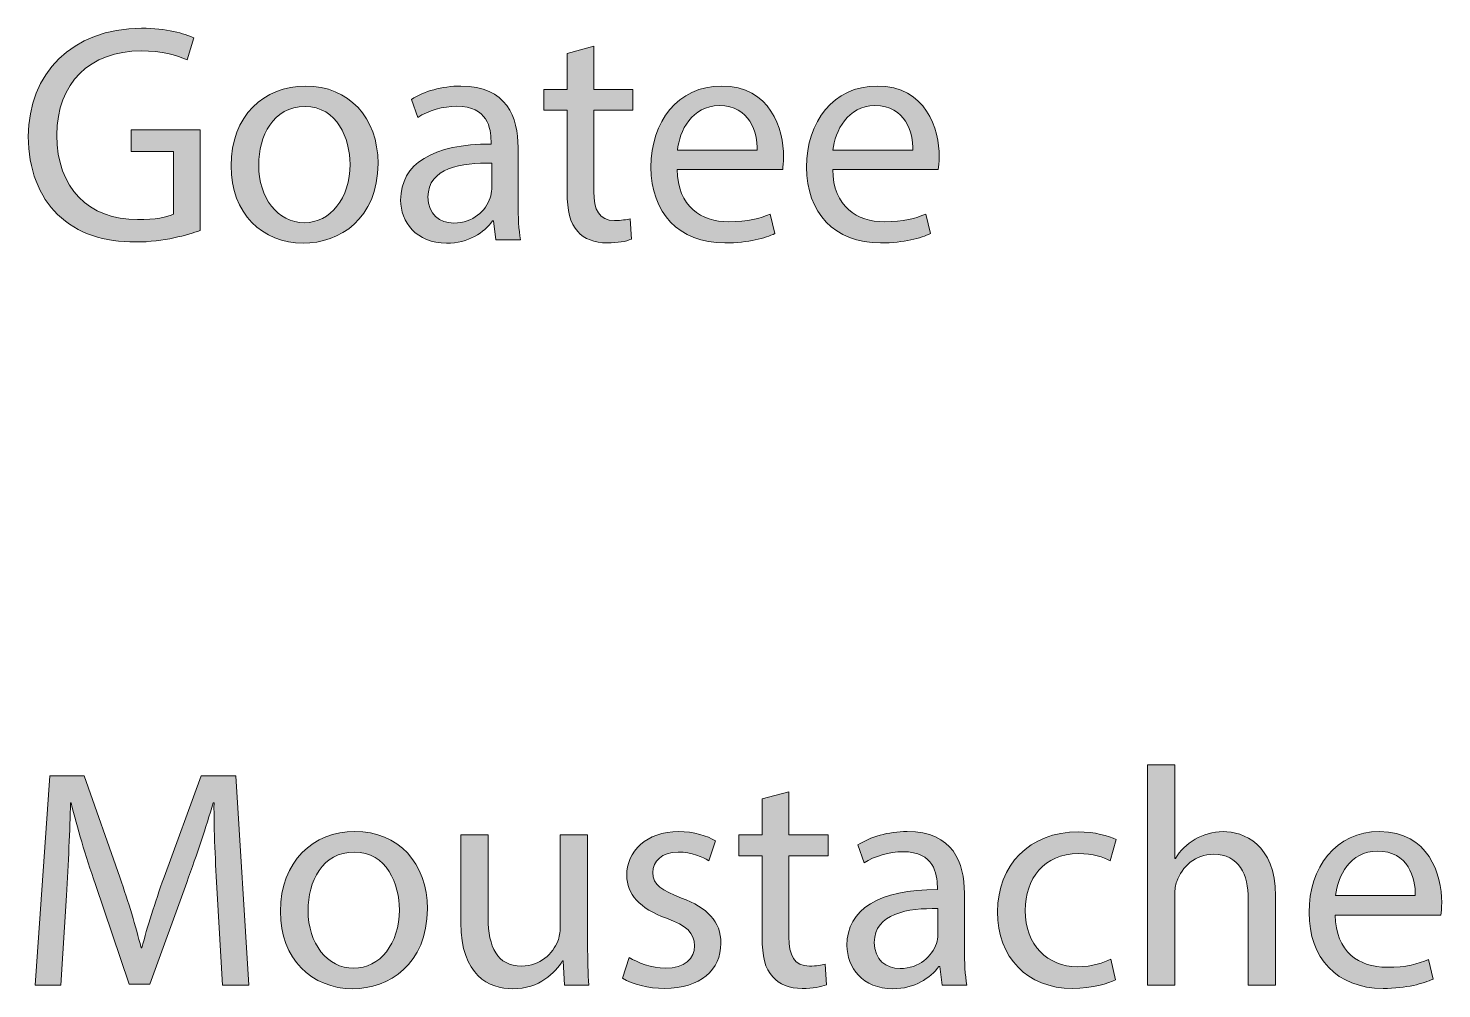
# Model space of a CAD drawing. Header units: inches. Extents: x 0 to 4188, y -1191 to 0.
# Drawn here: x 256.9 to 321.4, y -984.9 to -941.1 of the extents above; entities that cross this region are included whole.
import ezdxf

# ---------------------------------------------------------------- set-up
doc = ezdxf.new("R2010")
doc.units = ezdxf.units.IN
doc.header["$MEASUREMENT"] = 0
doc.layers.add('Graveren', color=7, linetype='Continuous')

# ---------------------------------------------------------------- blocks, each defined once
blk = doc.blocks.new('block 5')
at = {"layer": 'Graveren', "true_color": 0x1a1718}
h = blk.add_hatch(color=250, dxfattribs=at)
h.dxf.hatch_style = 2
edge = h.paths.add_edge_path()
edge.add_spline(control_points=[(264.766, -950.305), (264.213, -950.503), (263.122, -950.829), (261.832, -950.829), (260.386, -950.829), (259.195, -950.46), (258.259, -949.567), (257.437, -948.774), (256.927, -947.498), (256.927, -946.01), (256.941, -943.16), (258.897, -941.077), (262.101, -941.077), (263.207, -941.077), (264.071, -941.317), (264.482, -941.517), (264.482, -941.517), (264.185, -942.522), (264.185, -942.522), (263.674, -942.296), (263.037, -942.111), (262.072, -942.111), (259.748, -942.111), (258.231, -943.558), (258.231, -945.952), (258.231, -948.377), (259.691, -949.809), (261.917, -949.809), (262.725, -949.809), (263.277, -949.695), (263.561, -949.554), (263.561, -949.554), (263.561, -946.704), (263.561, -946.704), (263.561, -946.704), (261.619, -946.704), (261.619, -946.704), (261.619, -946.704), (261.619, -945.712), (261.619, -945.712), (261.619, -945.712), (264.766, -945.712), (264.766, -945.712), (264.766, -945.712), (264.766, -950.305), (264.766, -950.305)], knot_values=[0, 0, 0, 0, 1, 1, 1, 2, 2, 2, 3, 3, 3, 4, 4, 4, 5, 5, 5, 6, 6, 6, 7, 7, 7, 8, 8, 8, 9, 9, 9, 10, 10, 10, 11, 11, 11, 12, 12, 12, 13, 13, 13, 14, 14, 14, 15, 15, 15, 15], degree=3, periodic=1)
h = blk.add_hatch(color=250, dxfattribs=at)
h.dxf.hatch_style = 2
edge = h.paths.add_edge_path()
edge.add_spline(control_points=[(282.737, -941.899), (282.737, -941.899), (282.737, -943.869), (282.737, -943.869), (282.737, -943.869), (284.523, -943.869), (284.523, -943.869), (284.523, -943.869), (284.523, -944.819), (284.523, -944.819), (284.523, -944.819), (282.737, -944.819), (282.737, -944.819), (282.737, -944.819), (282.737, -948.519), (282.737, -948.519), (282.737, -949.369), (282.978, -949.851), (283.672, -949.851), (283.998, -949.851), (284.239, -949.809), (284.395, -949.767), (284.395, -949.767), (284.452, -950.702), (284.452, -950.702), (284.211, -950.801), (283.828, -950.872), (283.346, -950.872), (282.765, -950.872), (282.297, -950.688), (282, -950.347), (281.645, -949.979), (281.518, -949.369), (281.518, -948.562), (281.518, -948.562), (281.518, -944.819), (281.518, -944.819), (281.518, -944.819), (280.455, -944.819), (280.455, -944.819), (280.455, -944.819), (280.455, -943.869), (280.455, -943.869), (280.455, -943.869), (281.518, -943.869), (281.518, -943.869), (281.518, -943.869), (281.518, -942.225), (281.518, -942.225), (281.518, -942.225), (282.737, -941.899), (282.737, -941.899)], knot_values=[0, 0, 0, 0, 1, 1, 1, 2, 2, 2, 3, 3, 3, 4, 4, 4, 5, 5, 5, 6, 6, 6, 7, 7, 7, 8, 8, 8, 9, 9, 9, 10, 10, 10, 11, 11, 11, 12, 12, 12, 13, 13, 13, 14, 14, 14, 15, 15, 15, 16, 16, 16, 17, 17, 17, 17], degree=3, periodic=1)
h = blk.add_hatch(color=250, dxfattribs=at)
h.dxf.hatch_style = 2
edge = h.paths.add_edge_path()
edge.add_spline(control_points=[(272.887, -947.243), (272.887, -949.78), (271.129, -950.886), (269.47, -950.886), (267.613, -950.886), (266.182, -949.524), (266.182, -947.356), (266.182, -945.06), (267.685, -943.714), (269.584, -943.714), (271.554, -943.714), (272.887, -945.146), (272.887, -947.243)], knot_values=[0, 0, 0, 0, 1, 1, 1, 2, 2, 2, 3, 3, 3, 4, 4, 4, 4], degree=3, periodic=1)
edge = h.paths.add_edge_path()
edge.add_spline(control_points=[(267.443, -947.313), (267.443, -948.816), (268.308, -949.95), (269.527, -949.95), (270.718, -949.95), (271.611, -948.831), (271.611, -947.285), (271.611, -946.123), (271.03, -944.649), (269.556, -944.649), (268.081, -944.649), (267.443, -946.01), (267.443, -947.313)], knot_values=[0, 0, 0, 0, 1, 1, 1, 2, 2, 2, 3, 3, 3, 4, 4, 4, 4], degree=3, periodic=1)
h = blk.add_hatch(color=250, dxfattribs=at)
h.dxf.hatch_style = 2
edge = h.paths.add_edge_path()
edge.add_spline(control_points=[(278.258, -950.729), (278.258, -950.729), (278.159, -949.865), (278.159, -949.865), (278.159, -949.865), (278.116, -949.865), (278.116, -949.865), (277.733, -950.403), (276.997, -950.886), (276.019, -950.886), (274.629, -950.886), (273.92, -949.907), (273.92, -948.915), (273.92, -947.257), (275.395, -946.35), (278.045, -946.364), (278.045, -946.364), (278.045, -946.222), (278.045, -946.222), (278.045, -945.655), (277.89, -944.635), (276.486, -944.635), (275.848, -944.635), (275.182, -944.833), (274.7, -945.146), (274.7, -945.146), (274.417, -944.323), (274.417, -944.323), (274.983, -943.954), (275.806, -943.714), (276.67, -943.714), (278.769, -943.714), (279.279, -945.146), (279.279, -946.521), (279.279, -946.521), (279.279, -949.085), (279.279, -949.085), (279.279, -949.681), (279.307, -950.263), (279.392, -950.729), (279.392, -950.729), (278.258, -950.729), (278.258, -950.729)], knot_values=[0, 0, 0, 0, 1, 1, 1, 2, 2, 2, 3, 3, 3, 4, 4, 4, 5, 5, 5, 6, 6, 6, 7, 7, 7, 8, 8, 8, 9, 9, 9, 10, 10, 10, 11, 11, 11, 12, 12, 12, 13, 13, 13, 14, 14, 14, 14], degree=3, periodic=1)
edge = h.paths.add_edge_path()
edge.add_spline(control_points=[(278.074, -947.229), (276.713, -947.2), (275.168, -947.441), (275.168, -948.774), (275.168, -949.581), (275.707, -949.964), (276.344, -949.964), (277.237, -949.964), (277.805, -949.397), (278.003, -948.816), (278.045, -948.688), (278.074, -948.547), (278.074, -948.419), (278.074, -948.419), (278.074, -947.229), (278.074, -947.229)], knot_values=[0, 0, 0, 0, 1, 1, 1, 2, 2, 2, 3, 3, 3, 4, 4, 4, 5, 5, 5, 5], degree=3, periodic=1)
h = blk.add_hatch(color=250, dxfattribs=at)
h.dxf.hatch_style = 2
edge = h.paths.add_edge_path()
edge.add_spline(control_points=[(286.535, -947.526), (286.563, -949.214), (287.641, -949.907), (288.888, -949.907), (289.781, -949.907), (290.32, -949.752), (290.788, -949.554), (290.788, -949.554), (291, -950.446), (291, -950.446), (290.561, -950.646), (289.81, -950.872), (288.718, -950.872), (286.606, -950.872), (285.344, -949.482), (285.344, -947.413), (285.344, -945.343), (286.563, -943.714), (288.562, -943.714), (290.802, -943.714), (291.397, -945.684), (291.397, -946.945), (291.397, -947.2), (291.369, -947.399), (291.354, -947.526), (291.354, -947.526), (286.535, -947.526), (286.535, -947.526)], knot_values=[0, 0, 0, 0, 1, 1, 1, 2, 2, 2, 3, 3, 3, 4, 4, 4, 5, 5, 5, 6, 6, 6, 7, 7, 7, 8, 8, 8, 9, 9, 9, 9], degree=3, periodic=1)
edge = h.paths.add_edge_path()
edge.add_spline(control_points=[(290.192, -946.634), (290.207, -945.839), (289.866, -944.606), (288.463, -944.606), (287.201, -944.606), (286.648, -945.769), (286.549, -946.634), (286.549, -946.634), (290.192, -946.634), (290.192, -946.634)], knot_values=[0, 0, 0, 0, 1, 1, 1, 2, 2, 2, 3, 3, 3, 3], degree=3, periodic=1)
h = blk.add_hatch(color=250, dxfattribs=at)
h.dxf.hatch_style = 2
edge = h.paths.add_edge_path()
edge.add_spline(control_points=[(293.636, -947.526), (293.664, -949.214), (294.741, -949.907), (295.989, -949.907), (296.882, -949.907), (297.42, -949.752), (297.888, -949.554), (297.888, -949.554), (298.101, -950.446), (298.101, -950.446), (297.662, -950.646), (296.91, -950.872), (295.819, -950.872), (293.707, -950.872), (292.445, -949.482), (292.445, -947.413), (292.445, -945.343), (293.664, -943.714), (295.663, -943.714), (297.902, -943.714), (298.498, -945.684), (298.498, -946.945), (298.498, -947.2), (298.469, -947.399), (298.455, -947.526), (298.455, -947.526), (293.636, -947.526), (293.636, -947.526)], knot_values=[0, 0, 0, 0, 1, 1, 1, 2, 2, 2, 3, 3, 3, 4, 4, 4, 5, 5, 5, 6, 6, 6, 7, 7, 7, 8, 8, 8, 9, 9, 9, 9], degree=3, periodic=1)
edge = h.paths.add_edge_path()
edge.add_spline(control_points=[(297.293, -946.634), (297.307, -945.839), (296.967, -944.606), (295.563, -944.606), (294.302, -944.606), (293.749, -945.769), (293.65, -946.634), (293.65, -946.634), (297.293, -946.634), (297.293, -946.634)], knot_values=[0, 0, 0, 0, 1, 1, 1, 2, 2, 2, 3, 3, 3, 3], degree=3, periodic=1)
h = blk.add_hatch(color=250, dxfattribs=at)
h.dxf.hatch_style = 2
edge = h.paths.add_edge_path()
edge.add_spline(control_points=[(265.545, -980.55), (265.475, -979.218), (265.39, -977.616), (265.404, -976.425), (265.404, -976.425), (265.361, -976.425), (265.361, -976.425), (265.035, -977.545), (264.638, -978.735), (264.156, -980.054), (264.156, -980.054), (262.469, -984.689), (262.469, -984.689), (262.469, -984.689), (261.534, -984.689), (261.534, -984.689), (261.534, -984.689), (259.989, -980.14), (259.989, -980.14), (259.535, -978.792), (259.152, -977.56), (258.883, -976.425), (258.883, -976.425), (258.854, -976.425), (258.854, -976.425), (258.826, -977.616), (258.755, -979.218), (258.67, -980.649), (258.67, -980.649), (258.415, -984.746), (258.415, -984.746), (258.415, -984.746), (257.239, -984.746), (257.239, -984.746), (257.239, -984.746), (257.905, -975.192), (257.905, -975.192), (257.905, -975.192), (259.479, -975.192), (259.479, -975.192), (259.479, -975.192), (261.108, -979.813), (261.108, -979.813), (261.505, -980.989), (261.832, -982.038), (262.072, -983.03), (262.072, -983.03), (262.115, -983.03), (262.115, -983.03), (262.356, -982.067), (262.696, -981.019), (263.122, -979.813), (263.122, -979.813), (264.823, -975.192), (264.823, -975.192), (264.823, -975.192), (266.396, -975.192), (266.396, -975.192), (266.396, -975.192), (266.991, -984.746), (266.991, -984.746), (266.991, -984.746), (265.787, -984.746), (265.787, -984.746), (265.787, -984.746), (265.545, -980.55), (265.545, -980.55)], knot_values=[0, 0, 0, 0, 1, 1, 1, 2, 2, 2, 3, 3, 3, 4, 4, 4, 5, 5, 5, 6, 6, 6, 7, 7, 7, 8, 8, 8, 9, 9, 9, 10, 10, 10, 11, 11, 11, 12, 12, 12, 13, 13, 13, 14, 14, 14, 15, 15, 15, 16, 16, 16, 17, 17, 17, 18, 18, 18, 19, 19, 19, 20, 20, 20, 21, 21, 21, 22, 22, 22, 22], degree=3, periodic=1)
h = blk.add_hatch(color=250, dxfattribs=at)
h.dxf.hatch_style = 2
edge = h.paths.add_edge_path()
edge.add_spline(control_points=[(308.007, -974.682), (308.007, -974.682), (309.254, -974.682), (309.254, -974.682), (309.254, -974.682), (309.254, -978.962), (309.254, -978.962), (309.254, -978.962), (309.283, -978.962), (309.283, -978.962), (309.481, -978.608), (309.793, -978.296), (310.176, -978.083), (310.544, -977.871), (310.984, -977.729), (311.452, -977.729), (312.373, -977.729), (313.847, -978.296), (313.847, -980.663), (313.847, -980.663), (313.847, -984.746), (313.847, -984.746), (313.847, -984.746), (312.6, -984.746), (312.6, -984.746), (312.6, -984.746), (312.6, -980.806), (312.6, -980.806), (312.6, -979.7), (312.188, -978.765), (311.012, -978.765), (310.204, -978.765), (309.566, -979.331), (309.339, -980.012), (309.269, -980.182), (309.254, -980.366), (309.254, -980.606), (309.254, -980.606), (309.254, -984.746), (309.254, -984.746), (309.254, -984.746), (308.007, -984.746), (308.007, -984.746), (308.007, -984.746), (308.007, -974.682), (308.007, -974.682)], knot_values=[0, 0, 0, 0, 1, 1, 1, 2, 2, 2, 3, 3, 3, 4, 4, 4, 5, 5, 5, 6, 6, 6, 7, 7, 7, 8, 8, 8, 9, 9, 9, 10, 10, 10, 11, 11, 11, 12, 12, 12, 13, 13, 13, 14, 14, 14, 15, 15, 15, 15], degree=3, periodic=1)
h = blk.add_hatch(color=250, dxfattribs=at)
h.dxf.hatch_style = 2
edge = h.paths.add_edge_path()
edge.add_spline(control_points=[(291.637, -975.915), (291.637, -975.915), (291.637, -977.886), (291.637, -977.886), (291.637, -977.886), (293.423, -977.886), (293.423, -977.886), (293.423, -977.886), (293.423, -978.835), (293.423, -978.835), (293.423, -978.835), (291.637, -978.835), (291.637, -978.835), (291.637, -978.835), (291.637, -982.534), (291.637, -982.534), (291.637, -983.386), (291.878, -983.867), (292.573, -983.867), (292.898, -983.867), (293.14, -983.825), (293.295, -983.782), (293.295, -983.782), (293.352, -984.718), (293.352, -984.718), (293.111, -984.817), (292.729, -984.888), (292.247, -984.888), (291.666, -984.888), (291.198, -984.704), (290.9, -984.363), (290.545, -983.995), (290.418, -983.386), (290.418, -982.577), (290.418, -982.577), (290.418, -978.835), (290.418, -978.835), (290.418, -978.835), (289.355, -978.835), (289.355, -978.835), (289.355, -978.835), (289.355, -977.886), (289.355, -977.886), (289.355, -977.886), (290.418, -977.886), (290.418, -977.886), (290.418, -977.886), (290.418, -976.241), (290.418, -976.241), (290.418, -976.241), (291.637, -975.915), (291.637, -975.915)], knot_values=[0, 0, 0, 0, 1, 1, 1, 2, 2, 2, 3, 3, 3, 4, 4, 4, 5, 5, 5, 6, 6, 6, 7, 7, 7, 8, 8, 8, 9, 9, 9, 10, 10, 10, 11, 11, 11, 12, 12, 12, 13, 13, 13, 14, 14, 14, 15, 15, 15, 16, 16, 16, 17, 17, 17, 17], degree=3, periodic=1)
h = blk.add_hatch(color=250, dxfattribs=at)
h.dxf.hatch_style = 2
edge = h.paths.add_edge_path()
edge.add_spline(control_points=[(275.14, -981.259), (275.14, -983.796), (273.382, -984.901), (271.724, -984.901), (269.867, -984.901), (268.435, -983.541), (268.435, -981.372), (268.435, -979.076), (269.938, -977.729), (271.837, -977.729), (273.808, -977.729), (275.14, -979.161), (275.14, -981.259)], knot_values=[0, 0, 0, 0, 1, 1, 1, 2, 2, 2, 3, 3, 3, 4, 4, 4, 4], degree=3, periodic=1)
edge = h.paths.add_edge_path()
edge.add_spline(control_points=[(269.697, -981.329), (269.697, -982.833), (270.562, -983.966), (271.781, -983.966), (272.971, -983.966), (273.864, -982.847), (273.864, -981.302), (273.864, -980.14), (273.283, -978.665), (271.809, -978.665), (270.334, -978.665), (269.697, -980.026), (269.697, -981.329)], knot_values=[0, 0, 0, 0, 1, 1, 1, 2, 2, 2, 3, 3, 3, 4, 4, 4, 4], degree=3, periodic=1)
h = blk.add_hatch(color=250, dxfattribs=at)
h.dxf.hatch_style = 2
edge = h.paths.add_edge_path()
edge.add_spline(control_points=[(284.352, -983.47), (284.721, -983.712), (285.373, -983.966), (285.997, -983.966), (286.904, -983.966), (287.329, -983.513), (287.329, -982.946), (287.329, -982.351), (286.975, -982.024), (286.053, -981.685), (284.82, -981.245), (284.239, -980.564), (284.239, -979.742), (284.239, -978.637), (285.132, -977.729), (286.606, -977.729), (287.3, -977.729), (287.91, -977.928), (288.293, -978.154), (288.293, -978.154), (287.981, -979.062), (287.981, -979.062), (287.711, -978.892), (287.215, -978.665), (286.578, -978.665), (285.84, -978.665), (285.429, -979.091), (285.429, -979.601), (285.429, -980.167), (285.84, -980.423), (286.733, -980.763), (287.924, -981.216), (288.534, -981.812), (288.534, -982.833), (288.534, -984.037), (287.598, -984.888), (285.968, -984.888), (285.217, -984.888), (284.522, -984.704), (284.04, -984.42), (284.04, -984.42), (284.352, -983.47), (284.352, -983.47)], knot_values=[0, 0, 0, 0, 1, 1, 1, 2, 2, 2, 3, 3, 3, 4, 4, 4, 5, 5, 5, 6, 6, 6, 7, 7, 7, 8, 8, 8, 9, 9, 9, 10, 10, 10, 11, 11, 11, 12, 12, 12, 13, 13, 13, 14, 14, 14, 14], degree=3, periodic=1)
h = blk.add_hatch(color=250, dxfattribs=at)
h.dxf.hatch_style = 2
edge = h.paths.add_edge_path()
edge.add_spline(control_points=[(298.625, -984.746), (298.625, -984.746), (298.525, -983.882), (298.525, -983.882), (298.525, -983.882), (298.483, -983.882), (298.483, -983.882), (298.101, -984.42), (297.363, -984.901), (296.385, -984.901), (294.996, -984.901), (294.287, -983.924), (294.287, -982.932), (294.287, -981.272), (295.761, -980.366), (298.412, -980.38), (298.412, -980.38), (298.412, -980.238), (298.412, -980.238), (298.412, -979.671), (298.256, -978.651), (296.853, -978.651), (296.215, -978.651), (295.549, -978.849), (295.067, -979.161), (295.067, -979.161), (294.783, -978.339), (294.783, -978.339), (295.35, -977.97), (296.172, -977.729), (297.037, -977.729), (299.135, -977.729), (299.646, -979.161), (299.646, -980.536), (299.646, -980.536), (299.646, -983.102), (299.646, -983.102), (299.646, -983.697), (299.674, -984.278), (299.759, -984.746), (299.759, -984.746), (298.625, -984.746), (298.625, -984.746)], knot_values=[0, 0, 0, 0, 1, 1, 1, 2, 2, 2, 3, 3, 3, 4, 4, 4, 5, 5, 5, 6, 6, 6, 7, 7, 7, 8, 8, 8, 9, 9, 9, 10, 10, 10, 11, 11, 11, 12, 12, 12, 13, 13, 13, 14, 14, 14, 14], degree=3, periodic=1)
edge = h.paths.add_edge_path()
edge.add_spline(control_points=[(298.44, -981.245), (297.08, -981.216), (295.535, -981.458), (295.535, -982.79), (295.535, -983.598), (296.073, -983.98), (296.711, -983.98), (297.604, -983.98), (298.171, -983.413), (298.37, -982.833), (298.412, -982.705), (298.44, -982.563), (298.44, -982.436), (298.44, -982.436), (298.44, -981.245), (298.44, -981.245)], knot_values=[0, 0, 0, 0, 1, 1, 1, 2, 2, 2, 3, 3, 3, 4, 4, 4, 5, 5, 5, 5], degree=3, periodic=1)
h = blk.add_hatch(color=250, dxfattribs=at)
h.dxf.hatch_style = 2
edge = h.paths.add_edge_path()
edge.add_spline(control_points=[(306.548, -984.491), (306.222, -984.661), (305.499, -984.888), (304.578, -984.888), (302.508, -984.888), (301.161, -983.484), (301.161, -981.387), (301.161, -979.274), (302.607, -977.743), (304.847, -977.743), (305.584, -977.743), (306.236, -977.928), (306.576, -978.098), (306.576, -978.098), (306.293, -979.062), (306.293, -979.062), (305.995, -978.892), (305.527, -978.735), (304.847, -978.735), (303.273, -978.735), (302.423, -979.897), (302.423, -981.329), (302.423, -982.917), (303.443, -983.896), (304.804, -983.896), (305.513, -983.896), (305.981, -983.712), (306.335, -983.556), (306.335, -983.556), (306.548, -984.491), (306.548, -984.491)], knot_values=[0, 0, 0, 0, 1, 1, 1, 2, 2, 2, 3, 3, 3, 4, 4, 4, 5, 5, 5, 6, 6, 6, 7, 7, 7, 8, 8, 8, 9, 9, 9, 10, 10, 10, 10], degree=3, periodic=1)
h = blk.add_hatch(color=250, dxfattribs=at)
h.dxf.hatch_style = 2
edge = h.paths.add_edge_path()
edge.add_spline(control_points=[(316.568, -981.542), (316.596, -983.229), (317.673, -983.924), (318.921, -983.924), (319.814, -983.924), (320.353, -983.769), (320.821, -983.569), (320.821, -983.569), (321.034, -984.462), (321.034, -984.462), (320.594, -984.661), (319.842, -984.888), (318.751, -984.888), (316.639, -984.888), (315.377, -983.499), (315.377, -981.429), (315.377, -979.359), (316.596, -977.729), (318.595, -977.729), (320.834, -977.729), (321.43, -979.7), (321.43, -980.962), (321.43, -981.216), (321.402, -981.415), (321.387, -981.542), (321.387, -981.542), (316.568, -981.542), (316.568, -981.542)], knot_values=[0, 0, 0, 0, 1, 1, 1, 2, 2, 2, 3, 3, 3, 4, 4, 4, 5, 5, 5, 6, 6, 6, 7, 7, 7, 8, 8, 8, 9, 9, 9, 9], degree=3, periodic=1)
edge = h.paths.add_edge_path()
edge.add_spline(control_points=[(320.225, -980.649), (320.24, -979.855), (319.899, -978.622), (318.496, -978.622), (317.234, -978.622), (316.681, -979.784), (316.583, -980.649), (316.583, -980.649), (320.225, -980.649), (320.225, -980.649)], knot_values=[0, 0, 0, 0, 1, 1, 1, 2, 2, 2, 3, 3, 3, 3], degree=3, periodic=1)
h = blk.add_hatch(color=250, dxfattribs=at)
h.dxf.hatch_style = 2
edge = h.paths.add_edge_path()
edge.add_spline(control_points=[(282.454, -982.875), (282.454, -983.583), (282.468, -984.208), (282.51, -984.746), (282.51, -984.746), (281.405, -984.746), (281.405, -984.746), (281.405, -984.746), (281.333, -983.626), (281.333, -983.626), (281.333, -983.626), (281.305, -983.626), (281.305, -983.626), (280.979, -984.179), (280.256, -984.901), (279.037, -984.901), (277.96, -984.901), (276.67, -984.307), (276.67, -981.897), (276.67, -981.897), (276.67, -977.886), (276.67, -977.886), (276.67, -977.886), (277.917, -977.886), (277.917, -977.886), (277.917, -977.886), (277.917, -981.685), (277.917, -981.685), (277.917, -982.988), (278.314, -983.867), (279.448, -983.867), (280.285, -983.867), (280.866, -983.286), (281.093, -982.733), (281.164, -982.549), (281.206, -982.322), (281.206, -982.095), (281.206, -982.095), (281.206, -977.886), (281.206, -977.886), (281.206, -977.886), (282.454, -977.886), (282.454, -977.886), (282.454, -977.886), (282.454, -982.875), (282.454, -982.875)], knot_values=[0, 0, 0, 0, 1, 1, 1, 2, 2, 2, 3, 3, 3, 4, 4, 4, 5, 5, 5, 6, 6, 6, 7, 7, 7, 8, 8, 8, 9, 9, 9, 10, 10, 10, 11, 11, 11, 12, 12, 12, 13, 13, 13, 14, 14, 14, 15, 15, 15, 15], degree=3, periodic=1)
at = {"layer": 'Graveren', "lineweight": 0}
for points, knots in [([(264.766, -950.305), (264.213, -950.503), (263.122, -950.829), (261.832, -950.829), (260.386, -950.829), (259.195, -950.46), (258.259, -949.567), (257.437, -948.774), (256.927, -947.498), (256.927, -946.01), (256.941, -943.16), (258.897, -941.077), (262.101, -941.077), (263.207, -941.077), (264.071, -941.317), (264.482, -941.517), (264.482, -941.517), (264.185, -942.522), (264.185, -942.522), (263.674, -942.296), (263.037, -942.111), (262.072, -942.111), (259.748, -942.111), (258.231, -943.558), (258.231, -945.952), (258.231, -948.377), (259.691, -949.809), (261.917, -949.809), (262.725, -949.809), (263.277, -949.695), (263.561, -949.554), (263.561, -949.554), (263.561, -946.704), (263.561, -946.704), (263.561, -946.704), (261.619, -946.704), (261.619, -946.704), (261.619, -946.704), (261.619, -945.712), (261.619, -945.712), (261.619, -945.712), (264.766, -945.712), (264.766, -945.712), (264.766, -945.712), (264.766, -950.305), (264.766, -950.305)], [0, 0, 0, 0, 1, 1, 1, 2, 2, 2, 3, 3, 3, 4, 4, 4, 5, 5, 5, 6, 6, 6, 7, 7, 7, 8, 8, 8, 9, 9, 9, 10, 10, 10, 11, 11, 11, 12, 12, 12, 13, 13, 13, 14, 14, 14, 15, 15, 15, 15]), ([(282.737, -941.899), (282.737, -941.899), (282.737, -943.869), (282.737, -943.869), (282.737, -943.869), (284.523, -943.869), (284.523, -943.869), (284.523, -943.869), (284.523, -944.819), (284.523, -944.819), (284.523, -944.819), (282.737, -944.819), (282.737, -944.819), (282.737, -944.819), (282.737, -948.519), (282.737, -948.519), (282.737, -949.369), (282.978, -949.851), (283.672, -949.851), (283.998, -949.851), (284.239, -949.809), (284.395, -949.767), (284.395, -949.767), (284.452, -950.702), (284.452, -950.702), (284.211, -950.801), (283.828, -950.872), (283.346, -950.872), (282.765, -950.872), (282.297, -950.688), (282, -950.347), (281.645, -949.979), (281.518, -949.369), (281.518, -948.562), (281.518, -948.562), (281.518, -944.819), (281.518, -944.819), (281.518, -944.819), (280.455, -944.819), (280.455, -944.819), (280.455, -944.819), (280.455, -943.869), (280.455, -943.869), (280.455, -943.869), (281.518, -943.869), (281.518, -943.869), (281.518, -943.869), (281.518, -942.225), (281.518, -942.225), (281.518, -942.225), (282.737, -941.899), (282.737, -941.899)], [0, 0, 0, 0, 1, 1, 1, 2, 2, 2, 3, 3, 3, 4, 4, 4, 5, 5, 5, 6, 6, 6, 7, 7, 7, 8, 8, 8, 9, 9, 9, 10, 10, 10, 11, 11, 11, 12, 12, 12, 13, 13, 13, 14, 14, 14, 15, 15, 15, 16, 16, 16, 17, 17, 17, 17]), ([(272.887, -947.243), (272.887, -949.78), (271.129, -950.886), (269.47, -950.886), (267.613, -950.886), (266.182, -949.524), (266.182, -947.356), (266.182, -945.06), (267.685, -943.714), (269.584, -943.714), (271.554, -943.714), (272.887, -945.146), (272.887, -947.243)], [0, 0, 0, 0, 1, 1, 1, 2, 2, 2, 3, 3, 3, 4, 4, 4, 4]), ([(278.258, -950.729), (278.258, -950.729), (278.159, -949.865), (278.159, -949.865), (278.159, -949.865), (278.116, -949.865), (278.116, -949.865), (277.733, -950.403), (276.997, -950.886), (276.019, -950.886), (274.629, -950.886), (273.92, -949.907), (273.92, -948.915), (273.92, -947.257), (275.395, -946.35), (278.045, -946.364), (278.045, -946.364), (278.045, -946.222), (278.045, -946.222), (278.045, -945.655), (277.89, -944.635), (276.486, -944.635), (275.848, -944.635), (275.182, -944.833), (274.7, -945.146), (274.7, -945.146), (274.417, -944.323), (274.417, -944.323), (274.983, -943.954), (275.806, -943.714), (276.67, -943.714), (278.769, -943.714), (279.279, -945.146), (279.279, -946.521), (279.279, -946.521), (279.279, -949.085), (279.279, -949.085), (279.279, -949.681), (279.307, -950.263), (279.392, -950.729), (279.392, -950.729), (278.258, -950.729), (278.258, -950.729)], [0, 0, 0, 0, 1, 1, 1, 2, 2, 2, 3, 3, 3, 4, 4, 4, 5, 5, 5, 6, 6, 6, 7, 7, 7, 8, 8, 8, 9, 9, 9, 10, 10, 10, 11, 11, 11, 12, 12, 12, 13, 13, 13, 14, 14, 14, 14]), ([(286.535, -947.526), (286.563, -949.214), (287.641, -949.907), (288.888, -949.907), (289.781, -949.907), (290.32, -949.752), (290.788, -949.554), (290.788, -949.554), (291, -950.446), (291, -950.446), (290.561, -950.646), (289.81, -950.872), (288.718, -950.872), (286.606, -950.872), (285.344, -949.482), (285.344, -947.413), (285.344, -945.343), (286.563, -943.714), (288.562, -943.714), (290.802, -943.714), (291.397, -945.684), (291.397, -946.945), (291.397, -947.2), (291.369, -947.399), (291.354, -947.526), (291.354, -947.526), (286.535, -947.526), (286.535, -947.526)], [0, 0, 0, 0, 1, 1, 1, 2, 2, 2, 3, 3, 3, 4, 4, 4, 5, 5, 5, 6, 6, 6, 7, 7, 7, 8, 8, 8, 9, 9, 9, 9]), ([(293.636, -947.526), (293.664, -949.214), (294.741, -949.907), (295.989, -949.907), (296.882, -949.907), (297.42, -949.752), (297.888, -949.554), (297.888, -949.554), (298.101, -950.446), (298.101, -950.446), (297.662, -950.646), (296.91, -950.872), (295.819, -950.872), (293.707, -950.872), (292.445, -949.482), (292.445, -947.413), (292.445, -945.343), (293.664, -943.714), (295.663, -943.714), (297.902, -943.714), (298.498, -945.684), (298.498, -946.945), (298.498, -947.2), (298.469, -947.399), (298.455, -947.526), (298.455, -947.526), (293.636, -947.526), (293.636, -947.526)], [0, 0, 0, 0, 1, 1, 1, 2, 2, 2, 3, 3, 3, 4, 4, 4, 5, 5, 5, 6, 6, 6, 7, 7, 7, 8, 8, 8, 9, 9, 9, 9]), ([(267.443, -947.313), (267.443, -948.816), (268.308, -949.95), (269.527, -949.95), (270.718, -949.95), (271.611, -948.831), (271.611, -947.285), (271.611, -946.123), (271.03, -944.649), (269.556, -944.649), (268.081, -944.649), (267.443, -946.01), (267.443, -947.313)], [0, 0, 0, 0, 1, 1, 1, 2, 2, 2, 3, 3, 3, 4, 4, 4, 4]), ([(290.192, -946.634), (290.207, -945.839), (289.866, -944.606), (288.463, -944.606), (287.201, -944.606), (286.648, -945.769), (286.549, -946.634), (286.549, -946.634), (290.192, -946.634), (290.192, -946.634)], [0, 0, 0, 0, 1, 1, 1, 2, 2, 2, 3, 3, 3, 3]), ([(297.293, -946.634), (297.307, -945.839), (296.967, -944.606), (295.563, -944.606), (294.302, -944.606), (293.749, -945.769), (293.65, -946.634), (293.65, -946.634), (297.293, -946.634), (297.293, -946.634)], [0, 0, 0, 0, 1, 1, 1, 2, 2, 2, 3, 3, 3, 3]), ([(278.074, -947.229), (276.713, -947.2), (275.168, -947.441), (275.168, -948.774), (275.168, -949.581), (275.707, -949.964), (276.344, -949.964), (277.237, -949.964), (277.805, -949.397), (278.003, -948.816), (278.045, -948.688), (278.074, -948.547), (278.074, -948.419), (278.074, -948.419), (278.074, -947.229), (278.074, -947.229)], [0, 0, 0, 0, 1, 1, 1, 2, 2, 2, 3, 3, 3, 4, 4, 4, 5, 5, 5, 5]), ([(265.545, -980.55), (265.475, -979.218), (265.39, -977.616), (265.404, -976.425), (265.404, -976.425), (265.361, -976.425), (265.361, -976.425), (265.035, -977.545), (264.638, -978.735), (264.156, -980.054), (264.156, -980.054), (262.469, -984.689), (262.469, -984.689), (262.469, -984.689), (261.534, -984.689), (261.534, -984.689), (261.534, -984.689), (259.989, -980.14), (259.989, -980.14), (259.535, -978.792), (259.152, -977.56), (258.883, -976.425), (258.883, -976.425), (258.854, -976.425), (258.854, -976.425), (258.826, -977.616), (258.755, -979.218), (258.67, -980.649), (258.67, -980.649), (258.415, -984.746), (258.415, -984.746), (258.415, -984.746), (257.239, -984.746), (257.239, -984.746), (257.239, -984.746), (257.905, -975.192), (257.905, -975.192), (257.905, -975.192), (259.479, -975.192), (259.479, -975.192), (259.479, -975.192), (261.108, -979.813), (261.108, -979.813), (261.505, -980.989), (261.832, -982.038), (262.072, -983.03), (262.072, -983.03), (262.115, -983.03), (262.115, -983.03), (262.356, -982.067), (262.696, -981.019), (263.122, -979.813), (263.122, -979.813), (264.823, -975.192), (264.823, -975.192), (264.823, -975.192), (266.396, -975.192), (266.396, -975.192), (266.396, -975.192), (266.991, -984.746), (266.991, -984.746), (266.991, -984.746), (265.787, -984.746), (265.787, -984.746), (265.787, -984.746), (265.545, -980.55), (265.545, -980.55)], [0, 0, 0, 0, 1, 1, 1, 2, 2, 2, 3, 3, 3, 4, 4, 4, 5, 5, 5, 6, 6, 6, 7, 7, 7, 8, 8, 8, 9, 9, 9, 10, 10, 10, 11, 11, 11, 12, 12, 12, 13, 13, 13, 14, 14, 14, 15, 15, 15, 16, 16, 16, 17, 17, 17, 18, 18, 18, 19, 19, 19, 20, 20, 20, 21, 21, 21, 22, 22, 22, 22]), ([(308.007, -974.682), (308.007, -974.682), (309.254, -974.682), (309.254, -974.682), (309.254, -974.682), (309.254, -978.962), (309.254, -978.962), (309.254, -978.962), (309.283, -978.962), (309.283, -978.962), (309.481, -978.608), (309.793, -978.296), (310.176, -978.083), (310.544, -977.871), (310.984, -977.729), (311.452, -977.729), (312.373, -977.729), (313.847, -978.296), (313.847, -980.663), (313.847, -980.663), (313.847, -984.746), (313.847, -984.746), (313.847, -984.746), (312.6, -984.746), (312.6, -984.746), (312.6, -984.746), (312.6, -980.806), (312.6, -980.806), (312.6, -979.7), (312.188, -978.765), (311.012, -978.765), (310.204, -978.765), (309.566, -979.331), (309.339, -980.012), (309.269, -980.182), (309.254, -980.366), (309.254, -980.606), (309.254, -980.606), (309.254, -984.746), (309.254, -984.746), (309.254, -984.746), (308.007, -984.746), (308.007, -984.746), (308.007, -984.746), (308.007, -974.682), (308.007, -974.682)], [0, 0, 0, 0, 1, 1, 1, 2, 2, 2, 3, 3, 3, 4, 4, 4, 5, 5, 5, 6, 6, 6, 7, 7, 7, 8, 8, 8, 9, 9, 9, 10, 10, 10, 11, 11, 11, 12, 12, 12, 13, 13, 13, 14, 14, 14, 15, 15, 15, 15]), ([(291.637, -975.915), (291.637, -975.915), (291.637, -977.886), (291.637, -977.886), (291.637, -977.886), (293.423, -977.886), (293.423, -977.886), (293.423, -977.886), (293.423, -978.835), (293.423, -978.835), (293.423, -978.835), (291.637, -978.835), (291.637, -978.835), (291.637, -978.835), (291.637, -982.534), (291.637, -982.534), (291.637, -983.386), (291.878, -983.867), (292.573, -983.867), (292.898, -983.867), (293.14, -983.825), (293.295, -983.782), (293.295, -983.782), (293.352, -984.718), (293.352, -984.718), (293.111, -984.817), (292.729, -984.888), (292.247, -984.888), (291.666, -984.888), (291.198, -984.704), (290.9, -984.363), (290.545, -983.995), (290.418, -983.386), (290.418, -982.577), (290.418, -982.577), (290.418, -978.835), (290.418, -978.835), (290.418, -978.835), (289.355, -978.835), (289.355, -978.835), (289.355, -978.835), (289.355, -977.886), (289.355, -977.886), (289.355, -977.886), (290.418, -977.886), (290.418, -977.886), (290.418, -977.886), (290.418, -976.241), (290.418, -976.241), (290.418, -976.241), (291.637, -975.915), (291.637, -975.915)], [0, 0, 0, 0, 1, 1, 1, 2, 2, 2, 3, 3, 3, 4, 4, 4, 5, 5, 5, 6, 6, 6, 7, 7, 7, 8, 8, 8, 9, 9, 9, 10, 10, 10, 11, 11, 11, 12, 12, 12, 13, 13, 13, 14, 14, 14, 15, 15, 15, 16, 16, 16, 17, 17, 17, 17]), ([(275.14, -981.259), (275.14, -983.796), (273.382, -984.901), (271.724, -984.901), (269.867, -984.901), (268.435, -983.541), (268.435, -981.372), (268.435, -979.076), (269.938, -977.729), (271.837, -977.729), (273.808, -977.729), (275.14, -979.161), (275.14, -981.259)], [0, 0, 0, 0, 1, 1, 1, 2, 2, 2, 3, 3, 3, 4, 4, 4, 4]), ([(284.352, -983.47), (284.721, -983.712), (285.373, -983.966), (285.997, -983.966), (286.904, -983.966), (287.329, -983.513), (287.329, -982.946), (287.329, -982.351), (286.975, -982.024), (286.053, -981.685), (284.82, -981.245), (284.239, -980.564), (284.239, -979.742), (284.239, -978.637), (285.132, -977.729), (286.606, -977.729), (287.3, -977.729), (287.91, -977.928), (288.293, -978.154), (288.293, -978.154), (287.981, -979.062), (287.981, -979.062), (287.711, -978.892), (287.215, -978.665), (286.578, -978.665), (285.84, -978.665), (285.429, -979.091), (285.429, -979.601), (285.429, -980.167), (285.84, -980.423), (286.733, -980.763), (287.924, -981.216), (288.534, -981.812), (288.534, -982.833), (288.534, -984.037), (287.598, -984.888), (285.968, -984.888), (285.217, -984.888), (284.522, -984.704), (284.04, -984.42), (284.04, -984.42), (284.352, -983.47), (284.352, -983.47)], [0, 0, 0, 0, 1, 1, 1, 2, 2, 2, 3, 3, 3, 4, 4, 4, 5, 5, 5, 6, 6, 6, 7, 7, 7, 8, 8, 8, 9, 9, 9, 10, 10, 10, 11, 11, 11, 12, 12, 12, 13, 13, 13, 14, 14, 14, 14]), ([(298.625, -984.746), (298.625, -984.746), (298.525, -983.882), (298.525, -983.882), (298.525, -983.882), (298.483, -983.882), (298.483, -983.882), (298.101, -984.42), (297.363, -984.901), (296.385, -984.901), (294.996, -984.901), (294.287, -983.924), (294.287, -982.932), (294.287, -981.272), (295.761, -980.366), (298.412, -980.38), (298.412, -980.38), (298.412, -980.238), (298.412, -980.238), (298.412, -979.671), (298.256, -978.651), (296.853, -978.651), (296.215, -978.651), (295.549, -978.849), (295.067, -979.161), (295.067, -979.161), (294.783, -978.339), (294.783, -978.339), (295.35, -977.97), (296.172, -977.729), (297.037, -977.729), (299.135, -977.729), (299.646, -979.161), (299.646, -980.536), (299.646, -980.536), (299.646, -983.102), (299.646, -983.102), (299.646, -983.697), (299.674, -984.278), (299.759, -984.746), (299.759, -984.746), (298.625, -984.746), (298.625, -984.746)], [0, 0, 0, 0, 1, 1, 1, 2, 2, 2, 3, 3, 3, 4, 4, 4, 5, 5, 5, 6, 6, 6, 7, 7, 7, 8, 8, 8, 9, 9, 9, 10, 10, 10, 11, 11, 11, 12, 12, 12, 13, 13, 13, 14, 14, 14, 14]), ([(306.548, -984.491), (306.222, -984.661), (305.499, -984.888), (304.578, -984.888), (302.508, -984.888), (301.161, -983.484), (301.161, -981.387), (301.161, -979.274), (302.607, -977.743), (304.847, -977.743), (305.584, -977.743), (306.236, -977.928), (306.576, -978.098), (306.576, -978.098), (306.293, -979.062), (306.293, -979.062), (305.995, -978.892), (305.527, -978.735), (304.847, -978.735), (303.273, -978.735), (302.423, -979.897), (302.423, -981.329), (302.423, -982.917), (303.443, -983.896), (304.804, -983.896), (305.513, -983.896), (305.981, -983.712), (306.335, -983.556), (306.335, -983.556), (306.548, -984.491), (306.548, -984.491)], [0, 0, 0, 0, 1, 1, 1, 2, 2, 2, 3, 3, 3, 4, 4, 4, 5, 5, 5, 6, 6, 6, 7, 7, 7, 8, 8, 8, 9, 9, 9, 10, 10, 10, 10]), ([(316.568, -981.542), (316.596, -983.229), (317.673, -983.924), (318.921, -983.924), (319.814, -983.924), (320.353, -983.769), (320.821, -983.569), (320.821, -983.569), (321.034, -984.462), (321.034, -984.462), (320.594, -984.661), (319.842, -984.888), (318.751, -984.888), (316.639, -984.888), (315.377, -983.499), (315.377, -981.429), (315.377, -979.359), (316.596, -977.729), (318.595, -977.729), (320.834, -977.729), (321.43, -979.7), (321.43, -980.962), (321.43, -981.216), (321.402, -981.415), (321.387, -981.542), (321.387, -981.542), (316.568, -981.542), (316.568, -981.542)], [0, 0, 0, 0, 1, 1, 1, 2, 2, 2, 3, 3, 3, 4, 4, 4, 5, 5, 5, 6, 6, 6, 7, 7, 7, 8, 8, 8, 9, 9, 9, 9]), ([(282.454, -982.875), (282.454, -983.583), (282.468, -984.208), (282.51, -984.746), (282.51, -984.746), (281.405, -984.746), (281.405, -984.746), (281.405, -984.746), (281.333, -983.626), (281.333, -983.626), (281.333, -983.626), (281.305, -983.626), (281.305, -983.626), (280.979, -984.179), (280.256, -984.901), (279.037, -984.901), (277.96, -984.901), (276.67, -984.307), (276.67, -981.897), (276.67, -981.897), (276.67, -977.886), (276.67, -977.886), (276.67, -977.886), (277.917, -977.886), (277.917, -977.886), (277.917, -977.886), (277.917, -981.685), (277.917, -981.685), (277.917, -982.988), (278.314, -983.867), (279.448, -983.867), (280.285, -983.867), (280.866, -983.286), (281.093, -982.733), (281.164, -982.549), (281.206, -982.322), (281.206, -982.095), (281.206, -982.095), (281.206, -977.886), (281.206, -977.886), (281.206, -977.886), (282.454, -977.886), (282.454, -977.886), (282.454, -977.886), (282.454, -982.875), (282.454, -982.875)], [0, 0, 0, 0, 1, 1, 1, 2, 2, 2, 3, 3, 3, 4, 4, 4, 5, 5, 5, 6, 6, 6, 7, 7, 7, 8, 8, 8, 9, 9, 9, 10, 10, 10, 11, 11, 11, 12, 12, 12, 13, 13, 13, 14, 14, 14, 15, 15, 15, 15]), ([(269.697, -981.329), (269.697, -982.833), (270.562, -983.966), (271.781, -983.966), (272.971, -983.966), (273.864, -982.847), (273.864, -981.302), (273.864, -980.14), (273.283, -978.665), (271.809, -978.665), (270.334, -978.665), (269.697, -980.026), (269.697, -981.329)], [0, 0, 0, 0, 1, 1, 1, 2, 2, 2, 3, 3, 3, 4, 4, 4, 4]), ([(320.225, -980.649), (320.24, -979.855), (319.899, -978.622), (318.496, -978.622), (317.234, -978.622), (316.681, -979.784), (316.583, -980.649), (316.583, -980.649), (320.225, -980.649), (320.225, -980.649)], [0, 0, 0, 0, 1, 1, 1, 2, 2, 2, 3, 3, 3, 3]), ([(298.44, -981.245), (297.08, -981.216), (295.535, -981.458), (295.535, -982.79), (295.535, -983.598), (296.073, -983.98), (296.711, -983.98), (297.604, -983.98), (298.171, -983.413), (298.37, -982.833), (298.412, -982.705), (298.44, -982.563), (298.44, -982.436), (298.44, -982.436), (298.44, -981.245), (298.44, -981.245)], [0, 0, 0, 0, 1, 1, 1, 2, 2, 2, 3, 3, 3, 4, 4, 4, 5, 5, 5, 5])]:
    blk.add_open_spline(points, degree=3, knots=knots, dxfattribs=at)

msp = doc.modelspace()

# ---------------------------------------------------------------- block references
at = {"layer": 'Graveren'}
msp.add_blockref('block 5', (0, 0), dxfattribs=at)

doc.saveas('drawing.dxf')
